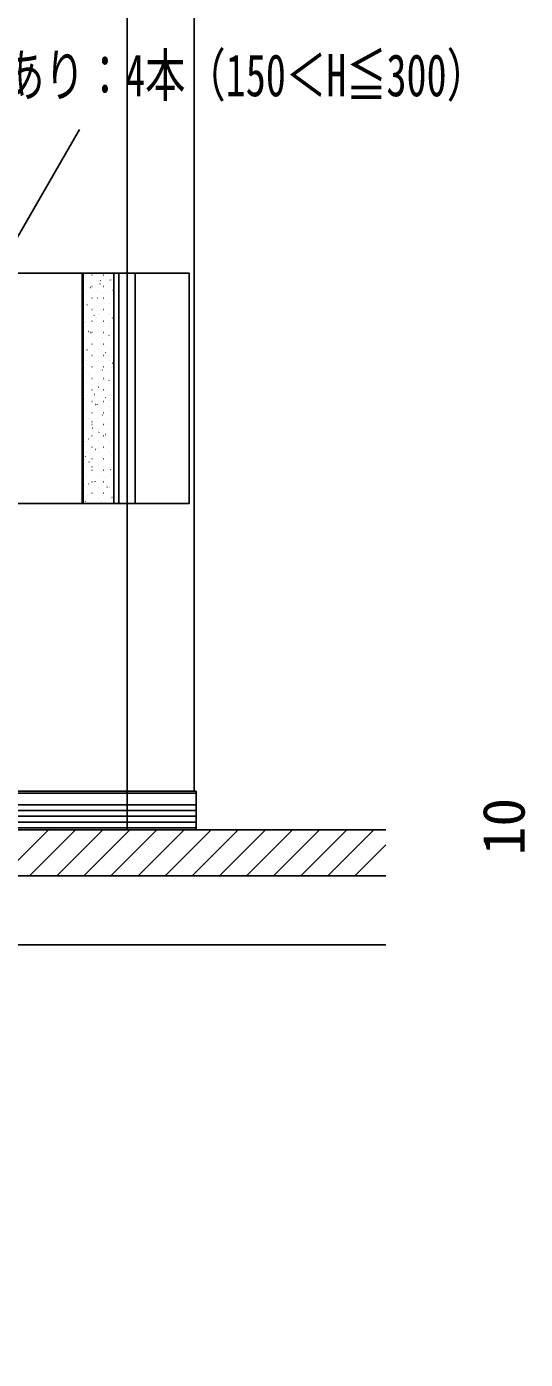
# Model space of a CAD drawing. Units: millimetres, scale not verified. Extents: x -875 to 875, y -1300 to 1292.
# Drawn here: x -109.9 to 20.2, y -48.6 to 298.6 of the extents above; entities that cross this region are included whole.
import ezdxf
from ezdxf.enums import TextEntityAlignment as Align

# ---------------------------------------------------------------- set-up
doc = ezdxf.new("R2010")
doc.units = ezdxf.units.MM
doc.header["$LTSCALE"] = 8
for name, color, linetype in [('0-4_YKK_12', 2, 'Continuous'), ('0-5_YKK_13', 4, 'Continuous'), ('0-7_YKK_D', 6, 'Continuous'), ('0-9_YSS_K', 3, 'Continuous'), ('0-A_YSS_KE', 3, 'Continuous')]:
    doc.layers.add(name, color=color, linetype=linetype)
doc.styles.add('ＭＳ ゴシック', font='')
doc.styles.get('ＭＳ ゴシック').set_extended_font_data('MS Gothic')

msp = doc.modelspace()

# ---------------------------------------------------------------- linework, layer by layer
at = {"layer": '0-4_YKK_12'}
for p in [(-66.227, 744.382), (-266.227, 99.382)]:
    msp.add_line(p, (-66.227, 99.382), dxfattribs=at)
at = {"layer": '0-5_YKK_13'}
for p, q in [((-95.43, 174.382), (-95.43, 234.382)), ((-95.182, 174.382), (-95.182, 234.382)), ((-94.559, 233.148), (-94.568, 233.145)), ((-92.86, 233.867), (-92.91, 233.867)), ((-91.769, 234.137), (-91.778, 234.133)), ((-89.82, 233.867), (-89.87, 233.867)), ((-85.904, 174.382), (-85.904, 234.382)), ((-81.627, 174.382), (-81.627, 234.382)), ((-94.285, 232.492), (-94.335, 232.492)), ((-94.285, 229.502), (-94.335, 229.502)), ((-93.913, 230.536), (-93.922, 230.533)), ((-93.26, 230.678), (-93.344, 230.623)), ((-92.86, 230.877), (-92.91, 230.877)), ((-91.245, 232.492), (-91.295, 232.492)), ((-91.245, 229.502), (-91.295, 229.502)), ((-90.793, 231.641), (-90.802, 231.638)), ((-90.571, 232.458), (-90.654, 232.403)), ((-89.82, 230.877), (-89.87, 230.877)), ((-88.205, 232.492), (-88.255, 232.492)), ((-88.205, 229.502), (-88.255, 229.502)), ((-88.05, 232.613), (-88.059, 232.609)), ((-87.404, 230), (-87.413, 229.997)), ((-94.285, 226.512), (-94.335, 226.512)), ((-94.145, 226.175), (-94.228, 226.12)), ((-92.937, 228.041), (-92.946, 228.038)), ((-92.86, 227.887), (-92.91, 227.887)), ((-91.455, 227.955), (-91.539, 227.9)), ((-91.245, 226.512), (-91.295, 226.512)), ((-90.194, 229.012), (-90.203, 229.009)), ((-89.82, 227.887), (-89.87, 227.887)), ((-89.548, 226.4), (-89.557, 226.397)), ((-88.205, 226.512), (-88.255, 226.512)), ((-95.081, 224.441), (-95.09, 224.437)), ((-94.285, 223.522), (-94.335, 223.522)), ((-92.86, 224.897), (-92.91, 224.897)), ((-92.34, 223.452), (-92.423, 223.397)), ((-92.338, 225.412), (-92.347, 225.409)), ((-91.692, 222.8), (-91.701, 222.797)), ((-91.245, 223.522), (-91.295, 223.522)), ((-89.82, 224.897), (-89.87, 224.897)), ((-88.572, 223.905), (-88.581, 223.901)), ((-88.205, 223.522), (-88.255, 223.522)), ((-87.537, 222.713), (-87.62, 222.658)), ((-95.029, 221.672), (-95.112, 221.617)), ((-94.482, 221.812), (-94.492, 221.808)), ((-94.285, 220.532), (-94.335, 220.532)), ((-93.836, 219.2), (-93.846, 219.196)), ((-93.224, 218.949), (-93.308, 218.894)), ((-92.86, 221.907), (-92.91, 221.907)), ((-92.86, 218.917), (-92.91, 218.917)), ((-91.245, 220.532), (-91.295, 220.532)), ((-90.716, 220.304), (-90.725, 220.301)), ((-89.82, 221.907), (-89.87, 221.907)), ((-89.82, 218.917), (-89.87, 218.917)), ((-88.205, 220.532), (-88.255, 220.532)), ((-87.973, 221.276), (-87.982, 221.273)), ((-94.285, 217.542), (-94.335, 217.542)), ((-92.86, 215.927), (-92.91, 215.927)), ((-92.86, 216.704), (-92.87, 216.701)), ((-91.245, 217.542), (-91.295, 217.542)), ((-90.117, 217.676), (-90.127, 217.672)), ((-89.82, 215.927), (-89.87, 215.927)), ((-88.422, 218.21), (-88.505, 218.155)), ((-88.205, 217.542), (-88.255, 217.542)), ((-87.327, 218.664), (-87.336, 218.66)), ((-95.004, 213.104), (-95.014, 213.101)), ((-94.285, 214.552), (-94.335, 214.552)), ((-94.109, 214.446), (-94.192, 214.39)), ((-92.86, 212.937), (-92.91, 212.937)), ((-92.261, 214.075), (-92.271, 214.072)), ((-91.245, 214.552), (-91.295, 214.552)), ((-89.82, 212.937), (-89.87, 212.937)), ((-89.471, 215.063), (-89.481, 215.06)), ((-89.306, 213.707), (-89.389, 213.651)), ((-88.495, 212.568), (-88.505, 212.565)), ((-88.205, 214.552), (-88.255, 214.552)), ((-94.993, 209.942), (-95.076, 209.887)), ((-94.406, 210.475), (-94.415, 210.472)), ((-94.285, 211.562), (-94.335, 211.562)), ((-94.285, 208.572), (-94.335, 208.572)), ((-92.86, 209.947), (-92.91, 209.947)), ((-91.615, 211.463), (-91.625, 211.46)), ((-91.245, 211.562), (-91.295, 211.562)), ((-91.245, 208.572), (-91.295, 208.572)), ((-90.639, 208.968), (-90.649, 208.964)), ((-90.19, 209.203), (-90.274, 209.148)), ((-89.82, 209.947), (-89.87, 209.947)), ((-88.205, 211.562), (-88.255, 211.562)), ((-88.205, 208.572), (-88.255, 208.572)), ((-87.896, 209.939), (-87.906, 209.936)), ((-87.501, 210.983), (-87.584, 210.928)), ((-94.285, 205.582), (-94.335, 205.582)), ((-93.759, 207.863), (-93.769, 207.86)), ((-92.86, 206.957), (-92.91, 206.957)), ((-92.784, 205.368), (-92.793, 205.364)), ((-91.245, 205.582), (-91.295, 205.582)), ((-90.04, 206.339), (-90.05, 206.336)), ((-89.82, 206.957), (-89.87, 206.957)), ((-88.386, 206.48), (-88.469, 206.425)), ((-88.205, 205.582), (-88.255, 205.582)), ((-87.25, 207.327), (-87.26, 207.324)), ((-94.928, 201.767), (-94.937, 201.764)), ((-94.285, 202.592), (-94.335, 202.592)), ((-92.86, 203.967), (-92.91, 203.967)), ((-92.185, 202.739), (-92.194, 202.735)), ((-91.245, 202.592), (-91.295, 202.592)), ((-91.075, 204.7), (-91.158, 204.645)), ((-89.82, 203.967), (-89.87, 203.967)), ((-89.394, 203.727), (-89.404, 203.723)), ((-89.27, 201.977), (-89.353, 201.922)), ((-88.205, 202.592), (-88.255, 202.592)), ((-94.329, 199.138), (-94.338, 199.135)), ((-94.285, 199.602), (-94.335, 199.602)), ((-92.86, 200.977), (-92.91, 200.977)), ((-92.86, 197.987), (-92.91, 197.987)), ((-91.959, 200.197), (-92.043, 200.142)), ((-91.539, 200.127), (-91.548, 200.123)), ((-91.245, 199.602), (-91.295, 199.602)), ((-89.82, 200.977), (-89.87, 200.977)), ((-89.82, 197.987), (-89.87, 197.987)), ((-88.418, 201.231), (-88.428, 201.228)), ((-88.205, 199.602), (-88.255, 199.602)), ((-87.82, 198.603), (-87.829, 198.599)), ((-94.285, 196.612), (-94.335, 196.612)), ((-93.683, 196.526), (-93.692, 196.523)), ((-92.844, 195.694), (-92.927, 195.639)), ((-92.86, 194.997), (-92.91, 194.997)), ((-91.245, 196.612), (-91.295, 196.612)), ((-90.563, 197.631), (-90.572, 197.628)), ((-90.154, 197.474), (-90.238, 197.419)), ((-89.964, 195.002), (-89.973, 194.999)), ((-89.82, 194.997), (-89.87, 194.997)), ((-88.205, 196.612), (-88.255, 196.612)), ((-94.285, 193.622), (-94.335, 193.622)), ((-93.728, 191.191), (-93.812, 191.135)), ((-92.86, 192.007), (-92.91, 192.007)), ((-92.707, 194.031), (-92.716, 194.028)), ((-92.108, 191.402), (-92.117, 191.399)), ((-91.245, 193.622), (-91.295, 193.622)), ((-91.039, 192.971), (-91.122, 192.915)), ((-89.82, 192.007), (-89.87, 192.007)), ((-89.318, 192.39), (-89.327, 192.387)), ((-88.205, 193.622), (-88.255, 193.622)), ((-94.851, 190.431), (-94.861, 190.427)), ((-94.285, 190.632), (-94.335, 190.632)), ((-94.285, 187.642), (-94.335, 187.642)), ((-94.252, 187.802), (-94.262, 187.798)), ((-92.86, 189.017), (-92.91, 189.017)), ((-91.923, 188.467), (-92.007, 188.412)), ((-91.462, 188.79), (-91.471, 188.787)), ((-91.245, 190.632), (-91.295, 190.632)), ((-91.245, 187.642), (-91.295, 187.642)), ((-89.82, 189.017), (-89.87, 189.017)), ((-88.342, 189.895), (-88.351, 189.891)), ((-88.205, 190.632), (-88.255, 190.632)), ((-88.205, 187.642), (-88.255, 187.642)), ((-94.613, 186.687), (-94.696, 186.632)), ((-94.285, 184.652), (-94.335, 184.652)), ((-93.606, 185.19), (-93.616, 185.186)), ((-92.86, 186.027), (-92.91, 186.027)), ((-91.245, 184.652), (-91.295, 184.652)), ((-90.486, 186.294), (-90.495, 186.291)), ((-89.82, 186.027), (-89.87, 186.027)), ((-88.205, 184.652), (-88.255, 184.652)), ((-87.743, 187.266), (-87.752, 187.263)), ((-94.285, 181.662), (-94.335, 181.662)), ((-92.86, 183.037), (-92.91, 183.037)), ((-92.808, 183.964), (-92.891, 183.909)), ((-92.63, 182.694), (-92.64, 182.691)), ((-91.245, 181.662), (-91.295, 181.662)), ((-89.887, 183.666), (-89.897, 183.662)), ((-89.82, 183.037), (-89.87, 183.037)), ((-89.241, 181.053), (-89.251, 181.05)), ((-88.205, 181.662), (-88.255, 181.662)), ((-88.005, 183.225), (-88.088, 183.17)), ((-94.774, 179.094), (-94.784, 179.091)), ((-94.285, 178.672), (-94.335, 178.672)), ((-93.692, 179.461), (-93.776, 179.406)), ((-92.86, 180.047), (-92.91, 180.047)), ((-92.031, 180.065), (-92.041, 180.062)), ((-91.385, 177.453), (-91.395, 177.45)), ((-91.245, 178.672), (-91.295, 178.672)), ((-89.82, 180.047), (-89.87, 180.047)), ((-88.889, 178.722), (-88.973, 178.667)), ((-88.265, 178.558), (-88.275, 178.555)), ((-88.205, 178.672), (-88.255, 178.672)), ((-87.209, 174.382), (-95.43, 174.382)), ((-94.577, 174.958), (-94.66, 174.903)), ((-94.285, 175.682), (-94.335, 175.682)), ((-94.176, 176.465), (-94.185, 176.462)), ((-92.86, 177.057), (-92.91, 177.057)), ((-91.245, 175.682), (-91.295, 175.682)), ((-90.409, 174.958), (-90.419, 174.954)), ((-89.82, 177.057), (-89.87, 177.057)), ((-88.205, 175.682), (-88.255, 175.682)), ((-87.666, 175.929), (-87.676, 175.926)), ((-266.727, 99.382), (-65.727, 99.382)), ((-266.727, 98.882), (-65.727, 98.882)), ((-65.727, 95.882), (-266.727, 95.882)), ((-65.727, 94.382), (-265.227, 94.382)), ((-65.727, 92.882), (-263.727, 92.882)), ((-65.727, 91.382), (-262.227, 91.382)), ((-65.727, 89.882), (-260.727, 89.882))]:
    msp.add_line(p, q, dxfattribs=at)
msp.add_lwpolyline([(-264.927, 234.382), (-67.527, 234.382), (-67.527, 174.382), (-264.927, 174.382)], close=True, dxfattribs=at)
for points in [[(-95.43, 234.382), (-87.209, 234.382), (-87.209, 174.382)], [(-266.727, 98.882), (-65.727, 98.882), (-65.727, 99.382)], [(-266.727, 95.882), (-65.727, 95.882), (-65.727, 98.882)], [(-65.727, 95.882), (-65.727, 89.382), (-248.727, 89.382)]]:
    msp.add_lwpolyline(points, dxfattribs=at)
at = {"layer": '0-7_YKK_D'}
msp.add_lwpolyline([(-140.84, 194.382), (-137.84, 199.578), (-96.105, 271.853)], dxfattribs=at)
at = {"layer": '0-9_YSS_K'}
for p, q in [((-83.727, 89.382), (-83.727, 761.882)), ((-16.227, 89.382), (-161.227, 89.382)), ((-116.222, 77.382), (-104.222, 89.382)), ((-109.151, 77.382), (-97.151, 89.382)), ((-102.08, 77.382), (-90.08, 89.382)), ((-95.009, 77.382), (-83.009, 89.382)), ((-87.938, 77.382), (-75.938, 89.382)), ((-80.867, 77.382), (-68.867, 89.382)), ((-73.796, 77.382), (-61.796, 89.382)), ((-66.725, 77.382), (-54.725, 89.382)), ((-59.654, 77.382), (-47.654, 89.382)), ((-52.583, 77.382), (-40.583, 89.382)), ((-45.512, 77.382), (-33.512, 89.382)), ((-38.441, 77.382), (-26.441, 89.382)), ((-31.37, 77.382), (-19.37, 89.382)), ((-24.298, 77.382), (-16.227, 85.454)), ((-16.227, 77.382), (-161.227, 77.382))]:
    msp.add_line(p, q, dxfattribs=at)
at = {"layer": '0-A_YSS_KE'}
msp.add_lwpolyline([(-16.227, 59.382), (-218.727, 59.382), (-218.727, -48.618)], dxfattribs=at)

# ---------------------------------------------------------------- texts
at = {"layer": '0-7_YKK_D', "style": 'ＭＳ ゴシック', "width": 0.7}
msp.add_text('支柱あり：4本（150＜H≦300）', height=11, dxfattribs=at).set_placement((-136.779, 277.179), align=Align.BOTTOM_LEFT)
at = {"layer": '0-7_YKK_D', "style": 'ＭＳ ゴシック'}
msp.add_text('10', height=11, rotation=90, dxfattribs=at).set_placement((23.273, 82.706), align=Align.BOTTOM_LEFT)

doc.saveas('drawing.dxf')
